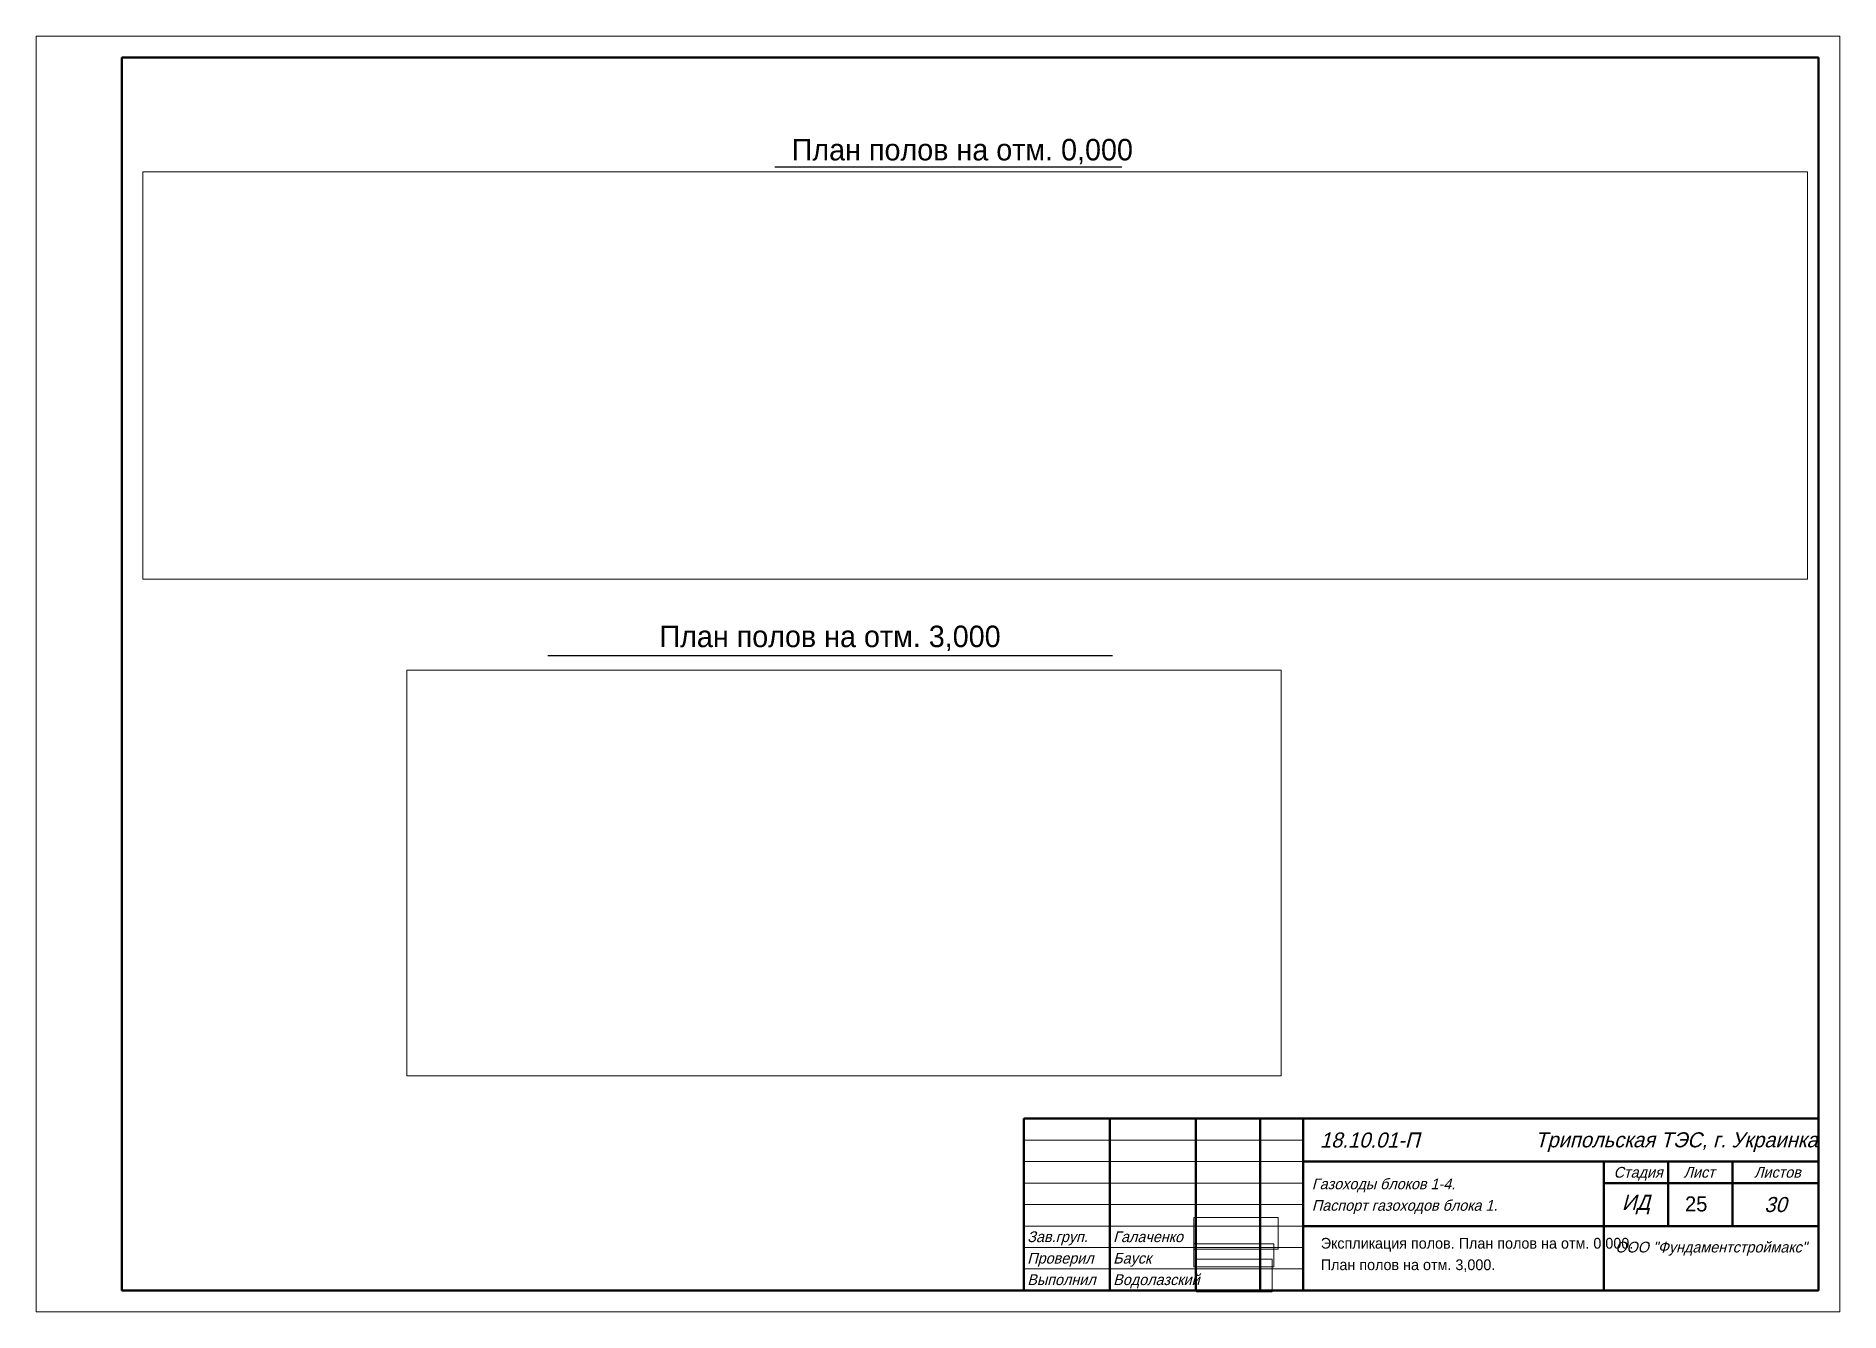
# Paper-space layout 'Лист 02 (4)' of a CAD drawing. Header units: millimetres. Extents: x 1010 to 1430, y 13 to 310.
import ezdxf
from ezdxf.enums import TextEntityAlignment as Align

# ---------------------------------------------------------------- set-up
doc = ezdxf.new("R2010")
doc.units = ezdxf.units.MM
for name, color, linetype, lineweight in [('АС.Перегородки', 121, 'Continuous', 30), ('Невидимые', 10, 'Continuous', 0), ('Основные линии', 50, 'Continuous', 50), ('Тонкие линии', 130, 'Continuous', 20), ('Утолщенные линии', 201, 'Continuous', 35)]:
    doc.layers.add(name, color=color, linetype=linetype, lineweight=lineweight)
doc.styles.add('AltoText', font='mipgost.shx')
doc.styles.add('AltoTextC', font='mipgost.shx', dxfattribs={"oblique": 15})
picture_1 = doc.add_image_def('image1.png', size_in_pixel=(944, 271))
picture_2 = doc.add_image_def('image2.png', size_in_pixel=(548, 207))
picture_3 = doc.add_image_def('image3.png', size_in_pixel=(553, 239))

# ---------------------------------------------------------------- blocks, each defined once
blk = doc.blocks.new('dfgbdfhetrhhtherh')
at = {"layer": 'Невидимые', "ltscale": 200}
image = blk.add_image(picture_2, insert=(-0.36, 9.37), size_in_units=(19.59, 7.4), dxfattribs=at)
image.dxf.flags = 15
image = blk.add_image(picture_1, insert=(-0.36, 5.29), size_in_units=(18.63, 5.35), dxfattribs=at)
image.dxf.flags = 15
image = blk.add_image(picture_3, insert=(0.26, -0.49), size_in_units=(17.56, 7.59), dxfattribs=at)
image.dxf.flags = 15
blk = doc.blocks.new('vfgbrebeb')
at = {"layer": 'Основные линии'}
for p, q in [((-185, 40), (0, 40)), ((-185, 0), (-185, 40)), ((-165, 0), (-165, 40)), ((-145, 0), (-145, 40)), ((-130, 0), (-130, 40)), ((-120, 0), (-120, 40)), ((-120, 30), (0, 30)), ((-50, 30), (-50, 0)), ((-35, 15), (-35, 30)), ((-20, 15), (-20, 30)), ((-50, 25), (0, 25)), ((-120, 15), (0, 15))]:
    blk.add_line(p, q, dxfattribs=at)
at = {"layer": 'Тонкие линии'}
for p, q in [((0, 0), (0, 40)), ((-185, 35), (-120, 35)), ((-185, 30), (-120, 30)), ((-185, 25), (-120, 25)), ((-185, 20), (-120, 20)), ((-185, 15), (-120, 15)), ((-185, 10), (-120, 10)), ((-185, 5), (-120, 5)), ((-185, 0), (0, 0))]:
    blk.add_line(p, q, dxfattribs=at)
at = {"layer": 'Тонкие линии', "ltscale": 100}
blk.add_blockref('dfgbdfhetrhhtherh', (-145.04, 0.2), dxfattribs=at)
at = {"layer": 'Утолщенные линии', "ltscale": 200, "style": 'AltoTextC', "oblique": 15}
for s, height, p in [('18.10.01-П', 3.5, (-116.07, 35.02)), ('Трипольская ТЭС, г. Украинка', 3.5, (-65.99, 35.06)), ('Газоходы блоков 1-4.', 2.5, (-117.95, 24.8)), ('Паспорт газоходов блока 1.', 2.5, (-117.95, 19.8)), ('Зав.груп.', 2.5, (-184.21, 12.5)), ('Галаченко', 2.5, (-164.21, 12.5)), ('Проверил', 2.5, (-184.21, 7.5)), ('Бауск', 2.5, (-164.21, 7.5)), ('Выполнил', 2.5, (-184.21, 2.5)), ('Водолазский', 2.5, (-164.21, 2.5))]:
    blk.add_text(s, height=height, dxfattribs=at).set_placement(p, align=Align.MIDDLE_LEFT)
at = {"layer": 'Утолщенные линии', "style": 'AltoTextC', "oblique": 15}
for s, p in [('Стадия', (-47.69, 27.5)), ('Лист', (-31.41, 27.5)), ('Листов', (-15, 27.5))]:
    blk.add_text(s, height=2.5, dxfattribs=at).set_placement(p, align=Align.MIDDLE_LEFT)
at = {"layer": 'Утолщенные линии', "ltscale": 200, "style": 'AltoTextC', "oblique": 15}
for s, height, p in [('ИД', 3.5, (-42.5, 20)), ('30', 3.5, (-10, 20)), ('ООО "Фундаментстроймакс"', 2.5, (-25, 9.81))]:
    blk.add_text(s, height=height, dxfattribs=at).set_placement(p, align=Align.MIDDLE)

psp = doc.layouts.new('Лист 02 (4)')

# ---------------------------------------------------------------- linework, layer by layer
at = {"layer": 'АС.Перегородки', "ltscale": 100}
for p, q in [((1181.96, 279.16), (1262.75, 279.16)), ((1129.07, 165.43), (1260.56, 165.43))]:
    psp.add_line(p, q, dxfattribs=at)
at = {"layer": 'Основные линии'}
psp.add_lwpolyline([(1029.95, 304.62), (1424.95, 304.62), (1424.95, 17.62), (1029.95, 17.62)], close=True, dxfattribs=at)
at = {"layer": 'Тонкие линии'}
psp.add_lwpolyline([(1009.95, 12.62), (1429.95, 12.62), (1429.95, 309.62), (1009.95, 309.62)], close=True, dxfattribs=at)

# ---------------------------------------------------------------- block references
psp.add_blockref('vfgbrebeb', (1424.95, 17.62), dxfattribs=at)

# ---------------------------------------------------------------- texts
at = {"layer": 'Основные линии', "ltscale": 200, "style": 'AltoText'}
psp.add_text('План полов на отм. 0,000', height=5, dxfattribs=at).set_placement((1185.9, 283.18), align=Align.MIDDLE_LEFT)
psp.add_text('План полов на отм. 3,000', height=5, dxfattribs=at).set_placement((1194.82, 169.45), align=Align.MIDDLE)
at = {"layer": 'Утолщенные линии', "ltscale": 200, "style": 'AltoText'}
psp.add_text('25', height=3.5, dxfattribs=at).set_placement((1396.49, 37.76), align=Align.MIDDLE)
for s, p in [('Экспликация полов. План полов на отм. 0,000.', (1309.07, 28.6)), ('План полов на отм. 3,000.', (1309.07, 23.6))]:
    psp.add_text(s, height=2.5, dxfattribs=at).set_placement(p, align=Align.MIDDLE_LEFT)

# ---------------------------------------------------------------- viewports
at = {"layer": 'Невидимые', "ltscale": 400, "view_target_point": (387595.77, -879886.05)}
psp.add_viewport(center=(1228.59, 230.61), size=(387.57, 94.8706), view_center_point=(111388.58, -90203.33), view_height=23717.6604, dxfattribs=at)
psp.add_viewport(center=(1198.06, 114.79), size=(203.52, 94.4186), view_center_point=(83441.27, -134288.89), view_height=18883.7172, status=3, dxfattribs=at)

doc.saveas('drawing.dxf')
